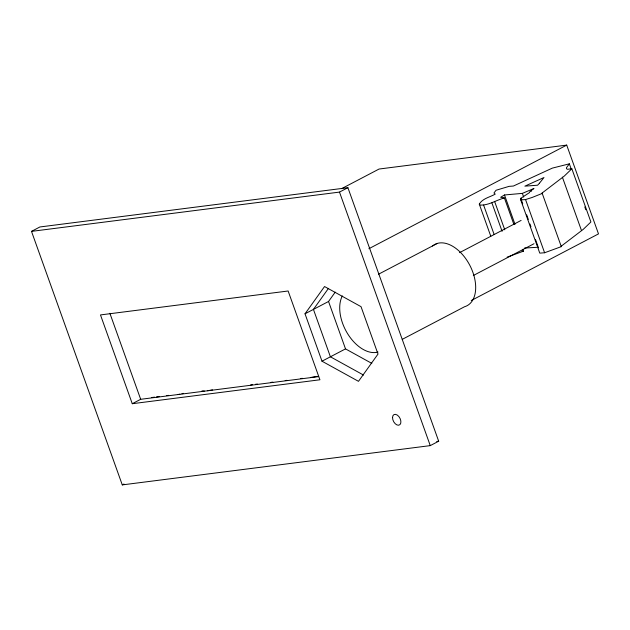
<?xml version="1.0" encoding="UTF-8"?>
<svg xmlns="http://www.w3.org/2000/svg" width="630" height="630" viewBox="0 0 630 630"><rect width="100%" height="100%" fill="white"/><g stroke="black" fill="none" stroke-linecap="round" stroke-linejoin="round"><path stroke-width="0.94" d="M513.93 224.571L504.402 197.97L500.637 197.277L504.488 194.969L522.365 193.379L533.964 188.504L530.964 190.622L531.712 190.851L529.61 191.803L529.617 192.528L520.75 198.308L521.774 199.261L520.726 199.923L539.776 253.134L544.596 252.756L561.314 246.629L542.091 193.04L564.22 176.124L571.851 168.777L590.901 221.98L583.27 229.336L561.141 246.243L561.314 246.629M490.786 236.226L479.288 204.12C482.541 198.466 489.849 197.206 495.219 194.135L493.983 192.953L496.046 190.268L509.119 186.346L513.387 186.039L552.36 168.108L569.355 163.839L571.323 169.344M305.022 313.803L324.544 286.532L361.029 306.66L378.008 354.06L358.486 381.331L321.993 361.203L305.022 313.803L328.545 301.479L335.231 292.131M328.49 288.359L313.433 309.393L330.404 356.793L363.502 375.055M569.355 163.839L566.48 167.682L566.449 168.682L567.441 169.297L571.851 168.777M479.288 204.12L480.312 205.081C488.974 205.388 496.235 200.049 504.402 197.97M31.5 231.375L39.91 226.965L347.91 187.693L438.685 441.213L430.266 445.623L122.275 484.895L31.5 231.375L339.491 192.095L347.91 187.693M341.586 188.661L379.055 169.037L566.709 145.105L598.5 233.887L471.264 300.526M368.881 248.708L566.709 145.105M378.536 274.215L437.385 243.4M132.268 403.712L319.922 379.78L288.13 290.997L100.477 314.929L132.268 403.712L140.679 399.302L318.607 376.614M459.553 252.654L521.12 220.413M473.327 275.507L534.027 243.716M321.993 361.203L345.516 348.886L371.818 363.392M122.275 484.895L123.96 484.013M402.255 339.357L464.57 306.723A34.626 21.223 62.4 0 0 469.681 265.041A34.626 21.223 62.4 0 0 432.503 246.015M522.798 249.338L523.459 251.173L507.134 257.135M520.726 199.923L525.546 199.553L532.011 197.513L542.265 193.418L542.091 193.04M181.928 393.75L183.354 393.356M317.402 376.338L310.456 377.52M212.507 389.883L207.506 390.742M177.802 394.53L179.841 394.207M524.506 248.039L536.681 247.346M151.696 397.522L154.602 397.152M156.539 396.908L159.445 396.538M166.753 395.608L168.682 395.356M250.638 384.906L252.575 384.662M255.481 384.292L257.418 384.04M300.431 378.559L302.361 378.315M270.955 382.378L272.845 382.142M285.169 380.567L286.965 380.339M436.732 441.465L438.685 441.213M201.97 390.907L204.333 391.002M522.042 251.11L523.459 251.173M584.79 206.955L585.782 209.711M562.37 177.132L581.419 230.336M525.546 199.553L544.596 252.756M522.365 193.379L523.68 197.048M520.75 198.308L522.727 203.813M526.664 214.814L528.31 219.405M529.948 223.989L530.933 226.745M535.531 239.589L538.492 247.842M504.488 194.969L515.001 224.327M494.581 201.356L504.764 229.8M491.904 202.876L502.086 231.312M483.612 205.104L494.117 234.455M339.491 192.095L430.266 445.623M328.545 301.479L345.516 348.886M109.88 313.291L140.679 399.302M378.024 352.044A34.626 21.223 62.4 0 1 347.996 334.317A34.626 21.223 62.4 0 1 342.334 295.935M539.406 183.251L537.603 185.212L524.877 186.149L543.973 177.534L539.406 183.251M392.537 417.469A5.867 3.591 62.4 0 0 398.664 425.219A5.867 3.591 62.4 0 0 398.955 416.651A5.867 3.591 62.4 0 0 392.537 417.469"/></g></svg>
